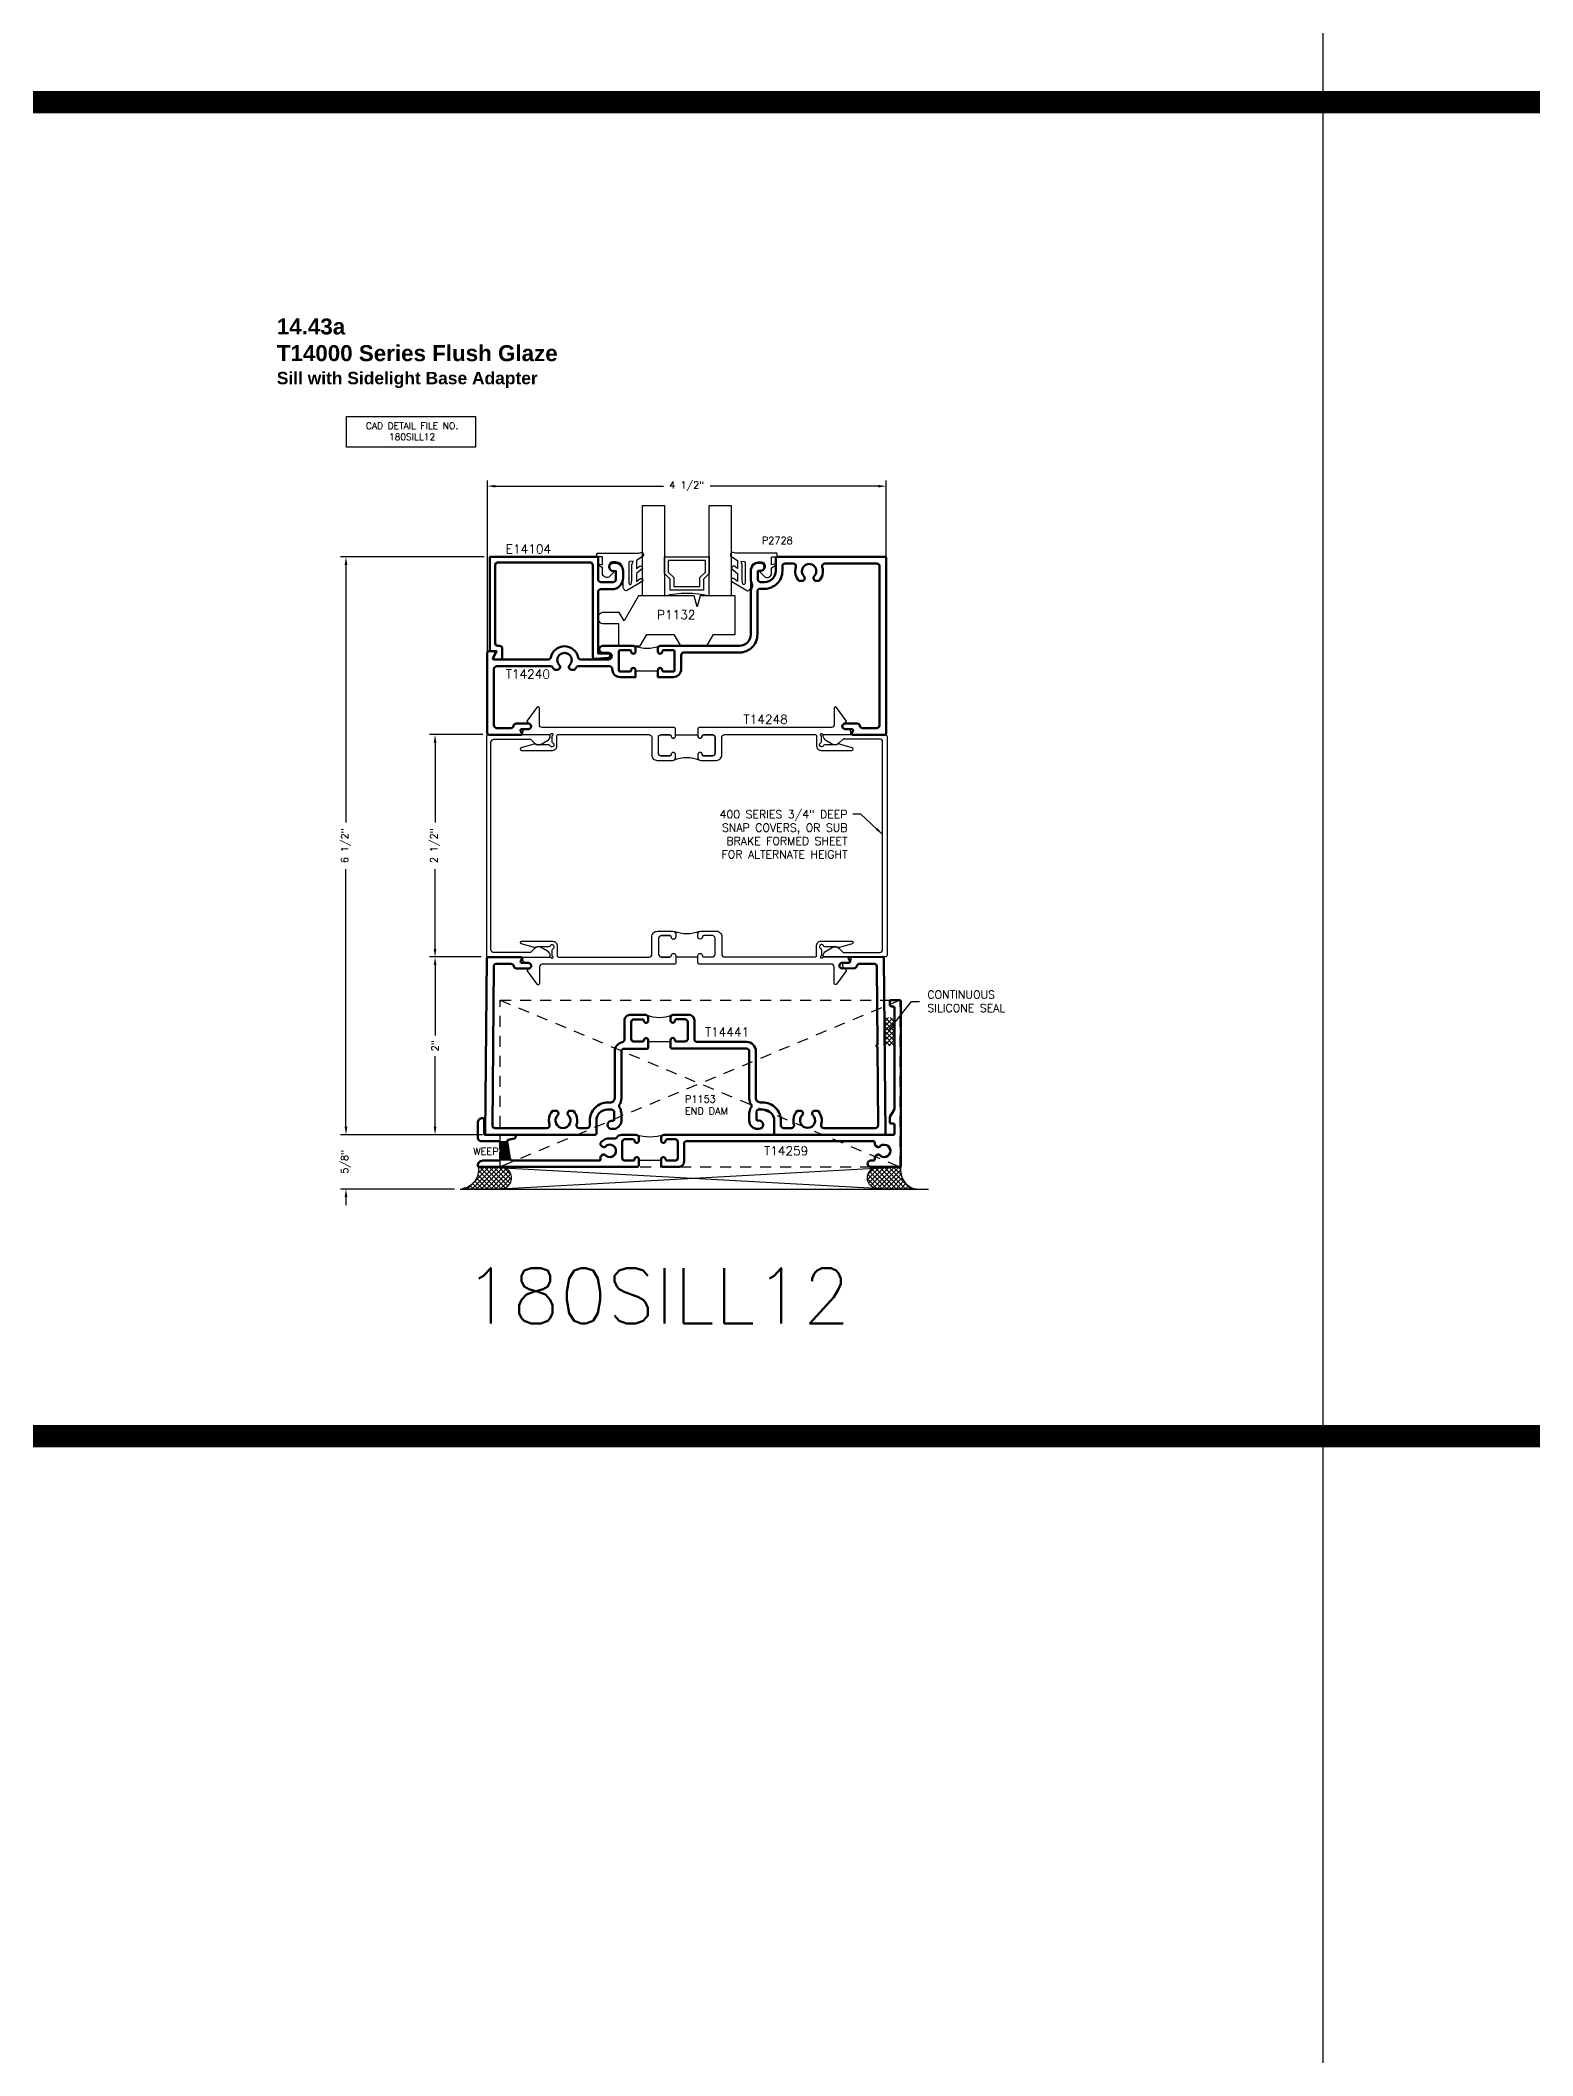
# Model space of a CAD drawing. Extents: x 0 to 139, y -15 to 75.
# Drawn here: x 62.86 to 79.64, y 7.91 to 30.58 of the extents above; entities that cross this region are included whole.
import ezdxf

# ---------------------------------------------------------------- set-up
doc = ezdxf.new("R2010")
doc.units = 0
doc.header["$MEASUREMENT"] = 0
doc.header["$PDMODE"] = 3
doc.linetypes.add('HIDDEN2', pattern=[0.1875, 0.125, -0.0625])
doc.layers.get('DEFPOINTS').update_dxf_attribs({"linetype": 'CONTINUOUS'})
for name, color, linetype in [('R-ANNO-DIMS', 3, 'CONTINUOUS'), ('R-ANNO-TEXT', 6, 'CONTINUOUS'), ('R-Det1', 4, 'CONTINUOUS'), ('R-Det2', 2, 'CONTINUOUS'), ('R-DET3', 5, 'CONTINUOUS'), ('R-OTLN', 1, 'CONTINUOUS'), ('R-PAT1', 5, 'CONTINUOUS'), ('TITLE', 7, 'CONTINUOUS')]:
    doc.layers.add(name, color=color, linetype=linetype)
doc.styles.get("Standard").update_dxf_attribs({"font": 'simplex'})
doc.dimstyles.new('1X', dxfattribs={"dimtxt": 0.08, "dimasz": 0.09, "dimexe": 0.0625, "dimexo": 0.0625, "dimgap": 0.062, "dimtad": 0, "dimdec": 5, "dimzin": 4, "dimdsep": 46, "dimlunit": 5, "dimtxsty": 'Standard', "dimcen": 0, "dimclrd": 256, "dimclre": 256, "dimclrt": 256, "dimadec": 0, "dimazin": 1, "dimtfac": 1, "dimtdec": 5, "dimtofl": 0, "dimtmove": 0, "dimatfit": 3, "dimfxl": 0, "dimfrac": 2, "dimtolj": 1, "dimtzin": 4, "dimarcsym": 0})

# ---------------------------------------------------------------- blocks, each defined once
blk = doc.blocks.new('*D73')
at = {"layer": 'DEFPOINTS', "color": 0}
for p in [(72.371, 25.562), (67.886, 23.506), (72.371, 23.506)]:
    blk.add_point(p, dxfattribs=at)
at = {"layer": 'R-ANNO-DIMS', "lineweight": -2}
for p, q in [((67.886, 23.569), (67.886, 25.624)), ((72.371, 23.569), (72.371, 25.624)), ((67.976, 25.562), (69.866, 25.562)), ((72.281, 25.562), (70.39, 25.562))]:
    blk.add_line(p, q, dxfattribs=at)
at = {"layer": 'R-ANNO-DIMS'}
for points in [[(67.976, 25.577), (67.976, 25.547), (67.886, 25.562)], [(72.281, 25.577), (72.281, 25.547), (72.371, 25.562)]]:
    blk.add_solid(points, dxfattribs=at)
at = {"layer": 'R-ANNO-DIMS', "insert": (70.128, 25.562), "char_height": 0.08, "attachment_point": 5}
blk.add_mtext('\\A1;4 1/2"', dxfattribs=at)
blk = doc.blocks.new('*D71')
at = {"layer": 'DEFPOINTS', "color": 0}
for p in [(67.816, 20.269), (67.298, 18.268), (67.816, 18.268)]:
    blk.add_point(p, dxfattribs=at)
at = {"layer": 'R-ANNO-DIMS', "lineweight": -2}
for p, q in [((67.754, 20.269), (67.235, 20.269)), ((67.298, 20.179), (67.298, 19.384)), ((67.298, 18.358), (67.298, 19.153)), ((67.754, 18.268), (67.235, 18.268))]:
    blk.add_line(p, q, dxfattribs=at)
at = {"layer": 'R-ANNO-DIMS'}
for points in [[(67.283, 20.179), (67.313, 20.179), (67.298, 20.269)], [(67.283, 18.358), (67.313, 18.358), (67.298, 18.268)]]:
    blk.add_solid(points, dxfattribs=at)
at = {"layer": 'R-ANNO-DIMS', "insert": (67.298, 19.269), "char_height": 0.08, "attachment_point": 5, "rotation": 90}
blk.add_mtext('\\A1;2"', dxfattribs=at)
blk = doc.blocks.new('*D72')
at = {"layer": 'DEFPOINTS', "color": 0}
for p in [(67.899, 22.768), (67.298, 20.269), (67.879, 20.269)]:
    blk.add_point(p, dxfattribs=at)
at = {"layer": 'R-ANNO-DIMS', "lineweight": -2}
for p, q in [((67.837, 22.768), (67.235, 22.768)), ((67.298, 22.678), (67.298, 21.78)), ((67.298, 20.359), (67.298, 21.256)), ((67.816, 20.269), (67.235, 20.269))]:
    blk.add_line(p, q, dxfattribs=at)
at = {"layer": 'R-ANNO-DIMS'}
for points in [[(67.283, 22.678), (67.313, 22.678), (67.298, 22.768)], [(67.283, 20.359), (67.313, 20.359), (67.298, 20.269)]]:
    blk.add_solid(points, dxfattribs=at)
at = {"layer": 'R-ANNO-DIMS', "insert": (67.298, 21.518), "char_height": 0.08, "attachment_point": 5, "rotation": 90}
blk.add_mtext('\\A1;2 1/2"', dxfattribs=at)
blk = doc.blocks.new('*D74')
at = {"layer": 'DEFPOINTS', "color": 0}
for p in [(67.298, 18.268), (66.296, 17.658), (67.58, 17.658)]:
    blk.add_point(p, dxfattribs=at)
at = {"layer": 'R-ANNO-DIMS', "lineweight": -2}
for p, q in [((66.296, 18.358), (66.296, 18.448)), ((67.235, 18.268), (66.234, 18.268)), ((67.517, 17.658), (66.234, 17.658)), ((66.296, 17.568), (66.296, 17.478))]:
    blk.add_line(p, q, dxfattribs=at)
at = {"layer": 'R-ANNO-DIMS'}
for points in [[(66.281, 18.358), (66.311, 18.358), (66.296, 18.268)], [(66.281, 17.568), (66.311, 17.568), (66.296, 17.658)]]:
    blk.add_solid(points, dxfattribs=at)
at = {"layer": 'R-ANNO-DIMS', "insert": (66.296, 17.963), "char_height": 0.08, "attachment_point": 5, "rotation": 90}
blk.add_mtext('\\A1;5/8"', dxfattribs=at)
blk = doc.blocks.new('*D75')
at = {"layer": 'DEFPOINTS', "color": 0}
for p in [(67.914, 24.767), (66.296, 18.268), (67.894, 18.268)]:
    blk.add_point(p, dxfattribs=at)
at = {"layer": 'R-ANNO-DIMS', "lineweight": -2}
for p, q in [((67.852, 24.767), (66.234, 24.767)), ((66.296, 24.677), (66.296, 21.78)), ((66.296, 18.358), (66.296, 21.256)), ((67.831, 18.268), (66.234, 18.268))]:
    blk.add_line(p, q, dxfattribs=at)
at = {"layer": 'R-ANNO-DIMS'}
for points in [[(66.281, 24.677), (66.311, 24.677), (66.296, 24.767)], [(66.281, 18.358), (66.311, 18.358), (66.296, 18.268)]]:
    blk.add_solid(points, dxfattribs=at)
at = {"layer": 'R-ANNO-DIMS', "insert": (66.296, 21.518), "char_height": 0.08, "attachment_point": 5, "rotation": 90}
blk.add_mtext('\\A1;6 1/2"', dxfattribs=at)
blk = doc.blocks.new('P2728 gasket')
at = {"layer": 'R-Det2'}
blk.add_lwpolyline([(86.461, 33.362), (86.567, 33.537, 0.301952), (86.52, 33.577), (86.32, 33.577, -0.414214), (86.24, 33.657), (86.24, 33.695, -0.388879), (86.276, 33.735), (86.292, 33.736, -0.440011), (86.336, 33.696), (86.336, 33.682, 0.668179), (86.353, 33.675), (86.401, 33.724, 0.668179), (86.366, 33.809), (86.307, 33.809), (86.279, 33.849, 0.836323), (86.264, 33.842), (86.273, 33.809), (86.189, 33.809, -0.414214), (86.183, 33.815), (86.183, 33.865, 0.414214), (86.177, 33.871), (86.149, 33.871, 0.414214), (86.143, 33.865), (86.143, 33.427, -0.083245), (86.135, 33.378), (86.135, 33.378)], format="xyb", dxfattribs=at)
for points in [[(86.174, 33.352), (86.223, 33.426), (86.314, 33.426), (86.283, 33.384)], [(86.313, 33.359), (86.371, 33.426), (86.462, 33.426), (86.431, 33.388)]]:
    blk.add_lwpolyline(points, dxfattribs=at)
at = {"layer": 'R-Det2', "lineweight": 25}
blk.add_lwpolyline([(86.235, 33.499, -0.372312), (86.249, 33.512), (86.48, 33.512, -0.668179), (86.49, 33.486), (86.448, 33.478), (86.274, 33.478), (86.23, 33.465)], format="xyb", close=True, dxfattribs=at)
at = {"layer": 'R-Det2', "ltscale": 0.1}
for centre, radius, start, end in [((86.157, 33.369), 0.0237, 157.7655, 314.5007), ((86.313, 33.388), 0.0297, 188.4603, 270), ((86.446, 33.375), 0.0199, 139.7022, 319.7022)]:
    blk.add_arc(centre, radius, start, end, dxfattribs=at)
blk = doc.blocks.new('P1153')
at = {"layer": 'R-DET3', "linetype": 'HIDDEN2'}
for p, q in [((150.972, 34.469), (155.472, 32.594)), ((155.47, 34.469), (150.972, 32.594)), ((150.972, 32.594), (150.972, 34.469)), ((150.972, 34.468), (155.467, 34.468)), ((155.47, 32.595), (155.47, 34.47)), ((150.972, 32.594), (155.472, 32.594))]:
    blk.add_line(p, q, dxfattribs=at)

msp = doc.modelspace()

# ---------------------------------------------------------------- hatches: boundary and pattern name
at = {"layer": 'R-PAT1'}
h = msp.add_hatch(dxfattribs=at)
h.set_pattern_fill('ANSI37', color=256, scale=0.3, style=0)
h.set_pattern_definition([(45, (57.955427, 12.673365), (-0.0265165, 0.0265165), []), (135, (57.955427, 12.673365), (-0.0265165, -0.0265165), [])])
edge = h.paths.add_edge_path()
edge.add_line((72.3519575, 19.268515), (72.4658606, 19.2685266))
edge.add_line((72.4658606, 19.2685266), (72.4658606, 19.5710813))
edge.add_arc((72.464134, 19.6505181), 0.0794555, 234.62340026, 271.2451321, ccw=False)
edge.add_line((72.4181334, 19.5857328), (72.3519575, 19.5849282))
edge.add_line((72.3519575, 19.5849282), (72.3519575, 19.268515))
h = msp.add_hatch(color=256, dxfattribs=at)
edge = h.paths.add_edge_path()
edge.add_line((68.0283324, 18.1098602), (68.0283324, 18.1824995))
edge.add_arc((68.0133324, 18.1824995), 0.015, 0.00000007, 61.04497582)
edge.add_arc((68.0210783, 18.1964995), 0.001, 90, 241.04497576, ccw=False)
edge.add_line((68.0210783, 18.1974995), (68.1090125, 18.1974995))
edge.add_arc((68.1090125, 18.1964995), 0.001, -0.87114697, 89.99999943, ccw=False)
edge.add_arc((68.1250107, 18.1962563), 0.015, 179.1288536, 188.70564744)
edge.add_line((68.1101835, 18.1939859), (68.1393041, 18.0038074))
edge.add_arc((68.1699469, 18.0084995), 0.031, 188.70564744, 249.63586525)
edge.add_arc((68.1588114, 17.9784995), 0.001, -89.99999994, 69.63586531, ccw=False)
edge.add_line((68.1588114, 17.9774995), (68.0210783, 17.9774995))
edge.add_arc((68.0210783, 17.9784995), 0.001, 118.95502424, 270, ccw=False)
edge.add_arc((68.0133324, 17.9924995), 0.015, 298.95502418, 359.99999993)
edge.add_line((68.0283324, 17.9924995), (68.0283324, 18.0651389))
edge.add_arc((68.0433324, 18.0651389), 0.015, 131.8103149, 180, ccw=False)
edge.add_arc((68.0233324, 18.0874995), 0.015, 311.8103149, 408.1896851)
edge.add_arc((68.0433324, 18.1098602), 0.015, 180, 228.1896851, ccw=False)
h = msp.add_hatch(dxfattribs=at)
h.set_pattern_fill('ANSI37', color=256, scale=0.3, style=0)
h.set_pattern_definition([(45, (65.25437, 16.367394), (-0.0265165, 0.0265165), []), (135, (65.25437, 16.367394), (-0.0265165, -0.0265165), [])])
edge = h.paths.add_edge_path()
edge.add_line((67.6047048, 17.6620298), (68.0333482, 17.6620298))
edge.add_arc((68.0363268, 17.7847603), 0.1227666, 268.6097564, 448.79140733)
edge.add_line((68.0389162, 17.9074995), (67.7834795, 17.9074995))
edge.add_arc((67.5722279, 17.8735179), 0.2139673, -81.2696477, 9.13823449, ccw=False)
h = msp.add_hatch(dxfattribs=at)
h.set_pattern_fill('ANSI37', color=256, scale=0.3, style=0)
h.set_pattern_definition([(45, (65.614985, 16.363), (-0.0265165, 0.0265165), []), (135, (65.614985, 16.363), (-0.0265165, -0.0265165), [])])
edge = h.paths.add_edge_path()
edge.add_line((72.7138815, 17.6576364), (72.2852382, 17.6576364))
edge.add_arc((72.2844561, 17.7826126), 0.1249786, 92.19464346, 270.35851215, ccw=False)
edge.add_line((72.2796702, 17.9074995), (72.5358606, 17.9074995))
edge.add_arc((72.7463584, 17.8691245), 0.2139673, 169.66809908, 261.2696477)

# ---------------------------------------------------------------- linework, layer by layer
at = {"layer": 'R-ANNO-TEXT'}
msp.add_lwpolyline([(66.3027352, 26.3441494), (67.7542152, 26.3441494), (67.7542152, 26.0020865), (66.3027352, 26.0020865)], close=True, dxfattribs=at)
at = {"layer": 'R-Det1', "color": 5}
msp.add_line((67.5796471, 17.6576364), (72.8478249, 17.6576364), dxfattribs=at)
at = {"layer": 'R-Det1', "lineweight": 50}
for points in [[(69.2871715, 24.4030118, 0.4144), (69.4121715, 24.5280118), (69.4121715, 24.6080118, 0.4139789032), (69.3191715, 24.7010118), (69.3026715, 24.7010118, 1), (69.3026715, 24.6080118), (69.3321715, 24.6080118), (69.3321715, 24.5140118, -0.4129032258), (69.3011715, 24.4830118), (69.1621715, 24.4830118, -0.4129032258), (69.1311715, 24.5140118), (69.1311715, 24.7670118), (67.9140715, 24.7670118), (67.9140715, 23.7050118), (67.9890715, 23.7050118), (67.9564715, 23.6346118, 0.5484584395), (67.9710715, 23.6120118), (68.0240715, 23.6120118, 0.4133333333), (68.0540715, 23.6420118), (68.0540715, 23.7050118), (68.0540715, 23.7360118, 0.4129032258), (68.0230715, 23.7670118), (68.0040715, 23.7670118, -0.4133333333), (67.9740715, 23.7970118), (67.9740715, 24.6740118, -0.4129032258), (68.0050715, 24.7050118), (69.0401715, 24.7050118, -0.4129032258), (69.0711715, 24.6740118), (69.0711715, 23.6508118, 0.4379270187), (69.1046715, 23.6199118), (69.2449715, 23.6311118, 0.963981017), (69.2430715, 23.6810118), (69.1311715, 23.6810118), (69.1311715, 24.3720118, -0.4129032258), (69.1621715, 24.4030118), (69.2871715, 24.4030118)], [(69.8403651, 17.9774995), (69.8403651, 17.9224995), (69.8553651, 17.9074995), (70.0363651, 17.9074995, 0.4142135624), (70.0983651, 17.9694995), (70.0983651, 18.1664995, -0.4142135624), (70.1293651, 18.1974995), (72.2237069, 18.1974995, -0.4791776784), (72.2432396, 18.1732012, 0.3269025534), (72.2580151, 18.1396919), (72.2760364, 18.1292873, 0.3624762266), (72.294976, 18.1325753, -2.7339006994), (72.2947873, 18.0422436, 0.3636585422), (72.2758072, 18.0455795), (72.2577505, 18.0351544, 0.3260540704), (72.2429546, 18.001738, -0.4782352127), (72.2234088, 17.9774995), (72.1958606, 17.9774995, 1), (72.1958606, 17.9074995), (72.5208606, 17.9074995, 0.4142135624), (72.5358606, 17.9224995), (72.5358606, 19.7674995, 0.4142135624), (72.5208606, 19.7824995), (72.4308606, 19.7824995, 0.4142135624), (72.4108606, 19.7624995), (72.4108606, 19.7321511, 0.4142135624), (72.4308606, 19.7121511), (72.4458606, 19.7121511, -0.4142135624), (72.4658606, 19.6921511), (72.4658606, 18.5651213, -0.1316524976), (72.4631811, 18.5551213), (72.4135401, 18.4691406, 0.1316524976), (72.4108606, 18.4591406), (72.4108606, 18.4094995, 0.4142135624), (72.4258606, 18.3944995), (72.4508606, 18.3944995, -0.4142135624), (72.4658606, 18.3794995), (72.4658606, 18.2824995, -0.4142135624), (72.4508606, 18.2674995), (69.8713651, 18.2674995, 0.4142135624), (69.8403651, 18.2364995), (69.8403651, 18.2024995, 0.4142135624), (69.8653651, 18.1774995, 0.4142135624), (69.8903651, 18.2024995, -0.4142135624), (69.9053651, 18.2174995), (69.9973651, 18.2174995, -0.4142135624), (70.0283651, 18.1864995), (70.0283651, 18.0084995, -0.4142135624), (69.9973651, 17.9774995), (69.9053651, 17.9774995, -0.4142135624), (69.8903651, 17.9924995, 0.4142135624), (69.8653651, 18.0174995, 0.4142135624), (69.8403651, 17.9924995)], [(69.5903651, 17.9774995), (69.5903651, 17.9924995, 0.4142135624), (69.5653651, 18.0174995, 0.4142135624), (69.5403651, 17.9924995, -0.4142135624), (69.5253651, 17.9774995), (69.4333651, 17.9774995, -0.4142135624), (69.4023651, 18.0084995), (69.4023651, 18.1864995, -0.4142135624), (69.4333651, 18.2174995), (69.5253651, 18.2174995, -0.4142135624), (69.5403651, 18.2024995, 0.4142135624), (69.5653651, 18.1774995, 0.4142135624), (69.5903651, 18.2024995), (69.5903651, 18.2364995, 0.4142135624), (69.5593651, 18.2674995), (69.3943651, 18.2674995, 0.2643693156), (69.3410909, 18.2372148, -0.2643693156), (69.3239056, 18.2274455), (69.2623651, 18.2274455, 0.1915114353), (69.1662331, 18.1892228, 0.5020398469), (69.1720194, 18.1398396), (69.1900407, 18.129435, 0.3624762266), (69.2089803, 18.1327231, -2.7339006994), (69.2087916, 18.0423913, 0.3636585422), (69.1898115, 18.0457272), (69.1697216, 18.0341283), (69.1718013, 18.0354293, 0.3670284037), (69.1581293, 17.9977229, -0.5226700084), (69.1440681, 17.9774995), (68.1699469, 17.9774995, -0.3703793277), (68.1393041, 18.0038074), (68.1101835, 18.1939859, -0.3873357555), (68.1213785, 18.2108099), (68.1906374, 18.2280947, 0.88462431), (68.1857945, 18.2674995), (67.8633324, 18.2674995, -0.4142135624), (67.8483324, 18.2824995), (67.8483324, 18.4404995, 0.4142135624), (67.8333324, 18.4554995, 0.4142135624), (67.7783324, 18.4004995), (67.7783324, 18.2324995, 0.4142135624), (67.8133324, 18.1974995), (68.0133324, 18.1974995, -0.4142135624), (68.0283324, 18.1824995), (68.0283324, 18.1098602, 0.2134217653), (68.0333324, 18.0986799, -0.4306146857), (68.033939, 18.0768929), (68.0327258, 18.0756797, 0.1989123674), (68.0283324, 18.0650731), (68.0283324, 17.9924995, -0.4142135624), (68.0133324, 17.9774995), (67.8333324, 17.9774995, 0.4142135624), (67.7783324, 17.9224995), (67.7783324, 17.9224995, 0.4142135624), (67.7933324, 17.9074995), (69.5753651, 17.9074995), (69.5903651, 17.9224995)]]:
    msp.add_lwpolyline(points, format="xyb", close=True, dxfattribs=at)
at = {"layer": 'R-Det1'}
for points in [[(70.0018623, 22.8383707), (69.9918623, 22.8483707), (68.5018622, 22.8483707, -0.4142135624), (68.4708622, 22.8793707), (68.4708622, 23.0653707, 0.722145632), (68.4438292, 23.0743268), (68.3298622, 22.9212122), (68.3677832, 22.8832909, -0.6681846236), (68.3458632, 22.8303706), (68.3138622, 22.8303706, 0.4142164072), (68.2828622, 22.7993707), (68.2828622, 22.7683706), (68.5918457, 22.7683706, 0.2849150464), (68.6008038, 22.7739262, -1.3919599597), (68.6175569, 22.757173, 0.2849150464), (68.6120013, 22.748215), (68.6120013, 22.6888283, 0.3012977365), (68.6211572, 22.6750136, -1.4845090408), (68.5903583, 22.6442148, 0.3012977365), (68.5765436, 22.6533706), (68.4517599, 22.6533706, -0.1462097332), (68.435301, 22.6582886, 0.2229596072), (68.4092283, 22.6620155), (68.2678516, 22.6208595, 0.876976463), (68.2717339, 22.5913706), (68.6200057, 22.5913706, 0.4182027324), (68.6670013, 22.6390098), (68.6670013, 22.7533706, -0.4142135624), (68.6820013, 22.7683706), (69.7028623, 22.7683706, -0.4142135624), (69.7338623, 22.7373706), (69.7338623, 22.5403706, 0.4142135624), (69.7958623, 22.4783706), (69.9708623, 22.4783706, 0.4142135624), (70.0018623, 22.5093706), (70.0018623, 22.5433706, 0.4142135624), (69.9768623, 22.5683706, 0.4142135624), (69.9518623, 22.5433706, -0.4142135624), (69.9368623, 22.5283706), (69.8398623, 22.5283706, -0.4142135624), (69.8088623, 22.5593706), (69.8088623, 22.7373706, -0.4142135624), (69.8398623, 22.7683706), (69.9368623, 22.7683706, -0.4142135624), (69.9518623, 22.7533706, 0.4142135624), (69.9768623, 22.7283706, 0.4142135624), (70.0018623, 22.7533706)], [(71.573967, 22.7683706, -0.4142135624), (71.588967, 22.7533706), (71.588967, 22.6390098, 0.4182027324), (71.6359626, 22.5913706), (71.9842344, 22.5913706, 0.876976463), (71.9881167, 22.6208595), (71.84674, 22.6620155, 0.2229596072), (71.8206673, 22.6582886, -0.1462097332), (71.8042084, 22.6533706), (71.6794247, 22.6533706, 0.3012977365), (71.66561, 22.6442148, -1.4845090408), (71.6348111, 22.6750136, 0.3012977365), (71.643967, 22.6888283), (71.643967, 22.748215, 0.2849150464), (71.6384114, 22.757173, -1.3919599597), (71.6551646, 22.7739262, 0.2849150464), (71.6641226, 22.7683706), (71.9731061, 22.7683706), (71.9731061, 22.7993707, 0.4142164072), (71.9421061, 22.8303706), (71.9101051, 22.8303706, -0.6681846236), (71.8881851, 22.8832909), (71.9261061, 22.9212122), (71.8121391, 23.0743268, 0.722145632), (71.7851061, 23.0653707), (71.7851061, 22.8793707, -0.4142135624), (71.7541061, 22.8483707), (70.2641061, 22.8483707), (70.2541061, 22.8383707), (70.2541061, 22.7533706, 0.4142135624), (70.2791061, 22.7283706, 0.4142135624), (70.3041061, 22.7533706, -0.4142135624), (70.3191061, 22.7683706), (70.4161061, 22.7683706, -0.4142135624), (70.4471061, 22.7373706), (70.4471061, 22.5593706, -0.4142135624), (70.4161061, 22.5283706), (70.3191061, 22.5283706, -0.4142135624), (70.3041061, 22.5433706, 0.4142135624), (70.2791061, 22.5683706, 0.4142135624), (70.2541061, 22.5433706), (70.2541061, 22.5093706, 0.4142135624), (70.2851061, 22.4783706), (70.4601061, 22.4783706, 0.4142135624), (70.5221061, 22.5403706), (70.5221061, 22.7373706, -0.4142135624), (70.5531061, 22.7683706)], [(67.8950166, 20.2673248), (68.5780173, 20.2673248, 0.3994517309), (68.5929981, 20.2815652, 0.2612988595), (68.5620169, 20.3337178), (68.4922174, 20.3740158, 0.3394575312), (68.4173768, 20.3641628), (68.3705359, 20.3173238), (67.9600166, 20.3173238, -0.4142135624), (67.9250166, 20.3523238), (67.9250166, 22.6823258, -0.4142135624), (67.9600166, 22.7173258), (68.3705359, 22.7173258), (68.4173768, 22.6704868, 0.3394575312), (68.4922174, 22.6606339), (68.5620169, 22.7009318, 0.2612988595), (68.5929981, 22.7530844, 0.3994517309), (68.5780173, 22.7673248), (67.8950166, 22.7673248, 0.4142135624), (67.8750166, 22.7473248), (67.8750166, 20.2873248, 0.4142135624)], [(72.3609307, 20.2683706), (71.67793, 20.2683706, -0.3994517309), (71.6629492, 20.282611, -0.2612988595), (71.6939304, 20.3347636), (71.76373, 20.3750615, -0.3394575312), (71.8385705, 20.3652086), (71.8854114, 20.3183696), (72.2959307, 20.3183696, 0.4142135624), (72.3309307, 20.3533696), (72.3309307, 22.6833716, 0.4142135624), (72.2959307, 22.7183716), (71.8854114, 22.7183716), (71.8385705, 22.6715326, -0.3394575312), (71.76373, 22.6616797), (71.6939304, 22.7019776, -0.2612988595), (71.6629492, 22.7541302, -0.3994517309), (71.67793, 22.7683706), (72.3609307, 22.7683706, -0.4142135624), (72.3809307, 22.7483706), (72.3809307, 20.2883706, -0.4142135624)], [(70.0040889, 20.1973248), (69.9940889, 20.1873248), (68.5040889, 20.1873247, 0.4142135624), (68.4730889, 20.1563247), (68.4730889, 19.9703247, -0.722145632), (68.4460559, 19.9613686), (68.3320889, 20.1144832), (68.3700099, 20.1524045, 0.6681846236), (68.3480899, 20.2053248), (68.3160889, 20.2053248, -0.4142164072), (68.2850889, 20.2363247), (68.2850889, 20.2673248), (68.5940724, 20.2673248, -0.2849150464), (68.6030304, 20.2617693, 1.3919599597), (68.6197836, 20.2785224, -0.2849150464), (68.614228, 20.2874805), (68.614228, 20.3468671, -0.3012977365), (68.6233839, 20.3606818, 1.4845090408), (68.592585, 20.3914807, -0.3012977365), (68.5787703, 20.3823248), (68.4539866, 20.3823248, 0.1462097332), (68.4375277, 20.3774068, -0.2229596072), (68.411455, 20.3736799), (68.2700783, 20.4148359, -0.876976463), (68.2739606, 20.4443248), (68.6222324, 20.4443248, -0.4182027324), (68.669228, 20.3966856), (68.669228, 20.2823248, 0.4142135624), (68.684228, 20.2673248), (69.7050889, 20.2673248, 0.4142135624), (69.7360889, 20.2983248), (69.7360889, 20.4953248, -0.4142135624), (69.7980889, 20.5573248), (69.9730889, 20.5573248, -0.4142135624), (70.0040889, 20.5263248), (70.0040889, 20.4923248, -0.4142135624), (69.9790889, 20.4673248, -0.4142135624), (69.9540889, 20.4923248, 0.4142135624), (69.9390889, 20.5073248), (69.8420889, 20.5073248, 0.4142135624), (69.8110889, 20.4763248), (69.8110889, 20.2983248, 0.4142135624), (69.8420889, 20.2673248), (69.9390889, 20.2673248, 0.4142135624), (69.9540889, 20.2823248, -0.4142135624), (69.9790889, 20.3073248, -0.4142135624), (70.0040889, 20.2823248)], [(70.2540889, 20.1983706), (70.2540889, 20.2833706, -0.4142135624), (70.2790889, 20.3083706, -0.4142135624), (70.3040889, 20.2833706, 0.4142135624), (70.3190889, 20.2683706), (70.4160889, 20.2683706, 0.4142135624), (70.4470889, 20.2993706), (70.4470889, 20.4773706, 0.4142135624), (70.4160889, 20.5083706), (70.3190889, 20.5083706, 0.4142135624), (70.3040889, 20.4933706, -0.4142135624), (70.2790889, 20.4683706, -0.4142135624), (70.2540889, 20.4933706), (70.2540889, 20.5273706, -0.4142135624), (70.2850889, 20.5583706), (70.4600889, 20.5583706, -0.4142135624), (70.5220889, 20.4963706), (70.5220889, 20.2993706, 0.4142135624), (70.5530889, 20.2683706), (71.5739499, 20.2683706, 0.4142135624), (71.5889499, 20.2833706), (71.5889499, 20.3977314, -0.4182027324), (71.6359455, 20.4453706), (71.9842173, 20.4453706, -0.876976463), (71.9880996, 20.4158817), (71.8467229, 20.3747257, -0.2229596072), (71.8206502, 20.3784526, 0.1462097332), (71.8041913, 20.3833706), (71.6794076, 20.3833706, -0.3012977365), (71.6655929, 20.3925264, 1.4845090408), (71.634794, 20.3617276, -0.3012977365), (71.6439499, 20.3479129), (71.6439499, 20.2885262, -0.2849150464), (71.6383943, 20.2795682, 1.3919599597), (71.6551474, 20.262815, -0.2849150464), (71.6641055, 20.2683706), (71.973089, 20.2683706), (71.973089, 20.2373705, -0.4142164072), (71.942089, 20.2063706), (71.910088, 20.2063706, 0.6681846236), (71.888168, 20.1534503), (71.926089, 20.115529), (71.812122, 19.9624144, -0.722145632), (71.785089, 19.9713705), (71.785089, 20.1573705, 0.4142135624), (71.754089, 20.1883705), (70.2640889, 20.1883706)]]:
    msp.add_lwpolyline(points, format="xyb", close=True, dxfattribs=at)
at = {"layer": 'R-Det2'}
msp.add_lwpolyline([(69.8791141, 24.3293218), (69.6291141, 24.3293219), (69.6291141, 25.3434057), (69.8791141, 25.3434057), (69.8791141, 24.7673219), (70.3791141, 24.7673219), (70.3791141, 25.3434057), (70.6291141, 25.3434057), (70.6291141, 24.3293219), (70.3791141, 24.3293219), (70.3791141, 24.7673219), (70.3791141, 24.5793219), (70.3171141, 24.5173219), (70.3171141, 24.3923219), (69.9411141, 24.3923219), (69.9411141, 24.5173219), (69.8791141, 24.5793219), (69.8791141, 24.7673219), (69.8791141, 24.3293219, -0.1233101835), (70.3791141, 24.3293219, 0.8755579354)], format="xyb", dxfattribs=at)
msp.add_lwpolyline([(69.9191141, 24.7273219), (69.9191141, 24.5958905), (69.9811141, 24.5338905), (69.9811141, 24.4323219), (70.2771141, 24.4323219), (70.2771141, 24.5338905), (70.3391141, 24.5958905), (70.3391141, 24.7273219), (69.9191141, 24.7273219)], dxfattribs=at)
at = {"layer": 'R-Det2', "color": 2}
msp.add_lwpolyline([(69.9839939, 23.8923209), (70.0561627, 23.7673209), (70.355857, 23.7673209), (70.4280258, 23.8923209), (70.6739676, 23.8923209), (70.6739676, 24.3293219), (70.2776564, 24.3293219), (70.2441627, 24.2043219), (70.2106691, 24.3293219), (69.5865304, 24.3293219), (69.4238619, 24.0475719), (69.3697353, 24.1413219), (69.192241, 24.1413219, 0.4142135624), (69.130241, 24.0793219), (69.130241, 24.0783219, 0.4142135624), (69.192241, 24.0163219), (69.3614676, 24.0163219), (69.3614676, 23.7673209), (69.6061627, 23.7673209), (69.6783315, 23.8923209)], format="xyb", close=True, dxfattribs=at)
at = {"layer": 'R-DET3'}
for p, q in [((72.3933423, 17.6574995), (67.7933324, 17.9074995)), ((68.0333482, 17.6620298), (72.5208606, 17.9074995))]:
    msp.add_line(p, q, dxfattribs=at)
at = {"layer": 'R-OTLN', "lineweight": 50}
for points in [[(70.0971121, 23.6925108), (70.7227262, 23.6925108, 0.4142135624), (70.9227262, 23.8925108), (70.9227262, 24.3775108, -0.4142135624), (70.9537262, 24.4085108), (71.0037281, 24.4085108, 0.4142135624), (71.2037281, 24.6085108), (71.2037281, 24.6615108, -0.4142135624), (71.2347281, 24.6925108), (71.3249933, 24.6925108, -0.5046141751), (71.3546222, 24.6523932, 0.2746427098), (71.3921202, 24.4975108), (71.4227452, 24.4975108, 0.6751799327), (71.4452922, 24.5504132, -2.3463521494), (71.5621523, 24.5504134, 0.6752130473), (71.5846992, 24.4975098), (71.6153239, 24.4975106, 0.2746432207), (71.6528221, 24.6523932, -0.5046141751), (71.682451, 24.6925108), (72.2647281, 24.6925108, -0.4142135624), (72.2957281, 24.6615108), (72.2957281, 22.8735108, -0.4142135624), (72.2647281, 22.8425108), (72.1059877, 22.8425108, -0.3582490687), (72.0755739, 22.8675108, 0.3582490687), (72.0451601, 22.8925108), (71.9087281, 22.8925108, 1), (71.9087281, 22.8305108), (71.9831205, 22.8305108, -0.5773502692), (71.9961108, 22.8080108), (71.9805224, 22.7810108, 0.5773502692), (71.9883166, 22.7675108), (72.3557281, 22.7675108, 0.4142135624), (72.3707281, 22.7825108), (72.3707281, 24.7525108, 0.4142135624), (72.3557281, 24.7675108), (71.1437281, 24.7675108, 0.4142135624), (71.1287281, 24.7525108), (71.1287281, 24.6085108, -0.4142135624), (71.0037281, 24.4835108), (70.9587271, 24.4835108, -0.4142135624), (70.9277271, 24.5145108), (70.9277271, 24.6085098), (70.9572281, 24.6085098, 1), (70.9572281, 24.7015098), (70.9407281, 24.7015108, 0.4177891482), (70.8477272, 24.6086292), (70.8477262, 24.5142302), (70.8477292, 24.5157113), (70.8477271, 24.5145108), (70.8477262, 24.5145108, 0.1316524976), (70.8619275, 24.4615108, -0.2679491924), (70.8619275, 24.4305108, 0.1316524976), (70.8477262, 24.3775108), (70.8477262, 23.8925108, -0.4142135624), (70.7227262, 23.7675108), (69.8341121, 23.7675108, 0.4142135624), (69.8031121, 23.7365108), (69.8031121, 23.7025108, 0.4142135624), (69.8281121, 23.6775108, 0.4142135624), (69.8531121, 23.7025108, -0.4142135624), (69.8681121, 23.7175108), (69.9761121, 23.7175108, -0.4142135624), (69.9911121, 23.7025108), (69.9911121, 23.4925108, -0.4142135624), (69.9761121, 23.4775108), (69.8681121, 23.4775108, -0.4142135624), (69.8531121, 23.4925108, 0.4142135624), (69.8281121, 23.5175108, 0.4142135624), (69.8031121, 23.4925108), (69.8031121, 23.4155108), (69.9761121, 23.4155108, 0.4142135624), (70.0661121, 23.5055108), (70.0661121, 23.6615108, -0.4142135624)], [(69.5031121, 23.4925108, -0.4142135624), (69.4881121, 23.4775108), (69.3801121, 23.4775108, -0.4142135624), (69.3651121, 23.4925108), (69.3651121, 23.7025108, -0.4142135624), (69.3801121, 23.7175108), (69.4881121, 23.7175108, -0.4142135624), (69.5031121, 23.7025108, 0.4142135624), (69.5281121, 23.6775108, 0.4142135624), (69.5531121, 23.7025108), (69.5531121, 23.7365108, 0.4142135624), (69.5221121, 23.7675108), (69.1851121, 23.7675108, 0.4142135624), (69.1451121, 23.7275108, 0.4142135624), (69.1851121, 23.6875108), (69.2473626, 23.6875108, -1), (69.2473626, 23.6120118), (68.9371153, 23.6120118, -0.3577911887), (68.9067113, 23.6369624, 0.8206356711), (68.600733, 23.6369624, -0.3577911887), (68.570329, 23.6120118), (67.9625631, 23.6120118, -0.5773640241), (67.9495721, 23.6345118), (67.9787281, 23.6850108), (67.9587281, 23.7050118), (67.9007281, 23.7050118, 0.4142135624), (67.8857281, 23.6900118), (67.8857281, 22.7825108, 0.4142135624), (67.9007281, 22.7675108), (68.2681397, 22.7675108, 0.5773502692), (68.2759339, 22.7810108), (68.2603455, 22.8080108, -0.5773502692), (68.2733358, 22.8305108), (68.3477281, 22.8305108, 1), (68.3477281, 22.8925108), (68.2112962, 22.8925108, 0.3582490687), (68.1808824, 22.8675108, -0.3582490687), (68.1504686, 22.8425108), (67.9917281, 22.8425108, -0.4142135624), (67.9607281, 22.8735108), (67.9607281, 23.5060118, -0.4142135624), (67.9917281, 23.5370118), (68.5960451, 23.5370118, -0.2562196458), (68.6221858, 23.5226751, 0.0516171452), (68.6421487, 23.4975108), (68.6727222, 23.4975108, 0.6757771741), (68.6953223, 23.5504112, -2.3476027329), (68.812122, 23.5504112, 0.6757771741), (68.8347222, 23.4975108), (68.8652956, 23.4975108, 0.0516171452), (68.8852585, 23.5226751, -0.2562196458), (68.9113992, 23.5370118), (69.2591121, 23.5370118, -0.4142135624), (69.2901121, 23.5060118), (69.2901121, 23.5055108, 0.4142135624), (69.3801121, 23.4155108), (69.5531121, 23.4155108), (69.5531121, 23.4925108, 0.4142135624), (69.5281121, 23.5175108, 0.4142135624)], [(69.6957439, 19.3164995), (69.6957439, 19.3314995, 0.4142135624), (69.6707439, 19.3564995, 0.4142135624), (69.6457439, 19.3314995, -0.4142135624), (69.6307439, 19.3164995), (69.5337439, 19.3164995, -0.4142135624), (69.5027439, 19.3474995), (69.5027439, 19.5354995, -0.4142135624), (69.5337439, 19.5664995), (69.6307439, 19.5664995, -0.4142135624), (69.6457439, 19.5514995, 0.4142135624), (69.6707439, 19.5264995, 0.4142135624), (69.6957439, 19.5514995), (69.6957439, 19.5854995, 0.4142135624), (69.6647439, 19.6164995), (69.4897439, 19.6164995, 0.4142135624), (69.4277439, 19.5544995), (69.4277439, 19.33979, -0.3569974072), (69.4028789, 19.3094031, 0.3569974072), (69.3178564, 19.2054995), (69.3178564, 18.6814995, -0.4142135624), (69.2678564, 18.6314995), (69.2418564, 18.6314995, 0.4142135624), (69.0368564, 18.4264995), (69.0368564, 18.3734995, -0.4142135624), (69.0058564, 18.3424995), (68.9192441, 18.3424995, -0.5028435991), (68.8895642, 18.3824497, 0.2556484292), (68.8579951, 18.5322573, 0.2190376255), (68.8466027, 18.5374995), (68.8162681, 18.5374995, 0.6705407069), (68.7962158, 18.4886387, -2.4366677679), (68.677497, 18.4886387, 0.6705407069), (68.6574447, 18.5374995), (68.6271101, 18.5374995, 0.2190376255), (68.6157178, 18.5322573, 0.2556484292), (68.5841487, 18.3824497, -0.5028435991), (68.5544688, 18.3424995), (67.9737326, 18.3424995, -0.4167284122), (67.9427337, 18.3737655), (67.9580642, 20.1607826, -0.4142058065), (67.9893282, 20.1915155), (68.1520842, 20.1901236, -0.3582490687), (68.1822831, 20.1648644, 0.3582490687), (68.212482, 20.1396052), (68.3468514, 20.138456, 1.000029034), (68.3473835, 20.2004537), (68.2739939, 20.2010814, -0.5773500035), (68.2611964, 20.2236916), (68.277894, 20.2520499, 0.5773500035), (68.2710686, 20.2641087), (67.8939388, 20.267334, 0.4142058065), (67.8788477, 20.252463), (67.8619486, 18.2825912, 0.4160038791), (67.8769483, 18.2674995), (69.0968564, 18.2674995, 0.4142135624), (69.1118564, 18.2824995), (69.1118564, 18.4264995, -0.4142135624), (69.2368564, 18.5514995), (69.2818564, 18.5514995, -0.4142135624), (69.3128564, 18.5204995), (69.3128564, 18.4414995, -0.4142135624), (69.2978564, 18.4264995), (69.2833554, 18.4264995, 1), (69.2833554, 18.3334995), (69.2994241, 18.3334995, 0.415572152), (69.3928564, 18.4264994), (69.3928564, 18.5064995, 0.1450639488), (69.3726713, 18.5746085, -0.2963644577), (69.3726713, 18.6083906, 0.1450639488), (69.3928564, 18.6764995), (69.3928564, 19.2054995, -0.4142135624), (69.4238564, 19.2364995), (69.6857439, 19.2364995), (69.6957439, 19.2464995)], [(69.9457439, 19.2474991), (69.9557439, 19.2374991), (70.7998564, 19.2374991, -0.4142135624), (70.8308564, 19.2064991), (70.8308564, 18.6774991, 0.1450639488), (70.8510415, 18.6093901, -0.2963644577), (70.8510415, 18.5756081, 0.1450639488), (70.8308564, 18.5074991), (70.8308564, 18.4274991, 0.4155724693), (70.9242887, 18.3344991), (70.9403574, 18.3344991, 1), (70.9403574, 18.4274991), (70.9258564, 18.4274991, -0.4142135624), (70.9108564, 18.4424991), (70.9108564, 18.5214991, -0.4142135624), (70.9418564, 18.5524991), (70.9868564, 18.5524991, -0.4142135624), (71.1118564, 18.4274991), (71.1118564, 18.2834991, 0.4142135624), (71.1268564, 18.2684991), (72.3467645, 18.2684991, 0.4160038791), (72.3617642, 18.2835907), (72.3448651, 20.2534625, 0.4142058065), (72.329774, 20.2683336), (71.9526442, 20.2651083, 0.5773500035), (71.9458189, 20.2530495), (71.9625165, 20.2246912, -0.5773500035), (71.949719, 20.2020809), (71.8763293, 20.2014533, 1.000029034), (71.8768615, 20.1394556), (72.0102309, 20.1405962, 0.3582490687), (72.0404298, 20.1658554, -0.3582490687), (72.0706287, 20.1911146), (72.2343847, 20.1925151, -0.4142058065), (72.2656486, 20.1617821), (72.2731863, 19.2831465), (72.2581847, 19.268145), (72.2734463, 19.2528399), (72.2809791, 18.374765, -0.4167284122), (72.2499803, 18.3434991), (71.6692441, 18.3434991, -0.5028435991), (71.6395642, 18.3834492, 0.2556484292), (71.6079951, 18.5332569, 0.2190376255), (71.5966027, 18.5384991), (71.5662681, 18.5384991, 0.6705407069), (71.5462158, 18.4896382, -2.4366677679), (71.427497, 18.4896382, 0.6705407069), (71.4074447, 18.5384991), (71.3771101, 18.5384991, 0.2190376255), (71.3657178, 18.5332569, 0.2556484292), (71.3341487, 18.3834492, -0.5028435991), (71.3044688, 18.3434991), (71.2178564, 18.3434991, -0.4142135624), (71.1868564, 18.3744991), (71.1868564, 18.4274991, 0.4142135624), (70.9818564, 18.6324991), (70.9558564, 18.6324991, -0.4142135624), (70.9058564, 18.6824991), (70.9058564, 19.2064991, 0.4142135624), (70.7998564, 19.3124991), (70.2449939, 19.3124991, -0.4142135624), (70.2137439, 19.3437491), (70.2137439, 19.5554991, 0.4142135624), (70.1517439, 19.6174991), (69.9767439, 19.6174991, 0.4142135624), (69.9457439, 19.5864991), (69.9457439, 19.5524991, 0.4142135624), (69.9707439, 19.5274991, 0.4142135624), (69.9957439, 19.5524991, -0.4142135624), (70.0107439, 19.5674991), (70.1077439, 19.5674991, -0.4142135624), (70.1387439, 19.5364991), (70.1387439, 19.3484991, -0.4142135624), (70.1077439, 19.3174991), (70.0107439, 19.3174991, -0.4142135624), (69.9957439, 19.3324991, 0.4142135624), (69.9707439, 19.3574991, 0.4142135624), (69.9457439, 19.3324991), (69.9457439, 19.3174991)]]:
    msp.add_lwpolyline(points, format="xyb", close=True, dxfattribs=at)
at = {"layer": 'R-PAT1'}
for points in [[(69.3682543, 23.4954736), (69.3682543, 23.7054736, -0.4142135624), (69.3832543, 23.7204736), (69.4912543, 23.7204736, -0.4142135624), (69.5062543, 23.7054736, 0.4142135624), (69.5312543, 23.6804736, 0.4142135624), (69.5562543, 23.7054736), (69.5562543, 23.7394736, 0.3026074371), (69.537195, 23.7680817, 0.2003205128), (69.8253135, 23.7680817, 0.3026074371), (69.8062543, 23.7394736), (69.8062543, 23.7054736, 0.4142135624), (69.8312543, 23.6804736, 0.4142135624), (69.8562543, 23.7054736, -0.4142135624), (69.8712543, 23.7204736), (69.9792543, 23.7204736, -0.4142135624), (69.9942543, 23.7054736), (69.9942543, 23.4954736, -0.4142135624), (69.9792543, 23.4804736), (69.8712543, 23.4804736, -0.4142135624), (69.8562543, 23.4954736, 0.4142135624), (69.8312543, 23.5204736, 0.4142135624), (69.8062543, 23.4954736), (69.8062543, 23.4804736), (69.5562543, 23.4804736), (69.5562543, 23.4954736, 0.4142135624), (69.5312543, 23.5204736, 0.4142135624), (69.5062543, 23.4954736, -0.4142135624), (69.4912543, 23.4804736), (69.3832543, 23.4804736, -0.4142135624)], [(69.9368623, 22.5275108), (69.8398623, 22.5275108, -0.4142135624), (69.8088623, 22.5585108), (69.8088623, 22.7365108, -0.4142135624), (69.8398623, 22.7675108), (69.9368623, 22.7675108, -0.4142135624), (69.9518623, 22.7525108, 0.4142135624), (69.9768623, 22.7275108, 0.4142135624), (70.0018623, 22.7525108), (70.0018623, 22.7675108), (70.2518623, 22.7675108), (70.2518623, 22.7525108, 0.4142135624), (70.2768623, 22.7275108, 0.4142135624), (70.3018623, 22.7525108, -0.4142135624), (70.3168623, 22.7675108), (70.4138623, 22.7675108, -0.4142135624), (70.4448623, 22.7365108), (70.4448623, 22.5585108, -0.4142135624), (70.4138623, 22.5275108), (70.3168623, 22.5275108, -0.4142135624), (70.3018623, 22.5425108, 0.4142135624), (70.2768623, 22.5675108, 0.4142135624), (70.2518623, 22.5425108), (70.2518623, 22.5085108, 0.3026074371), (70.2709215, 22.4799028, 0.2003205128), (69.982803, 22.4799028, 0.3026074371), (70.0018623, 22.5085108), (70.0018623, 22.5425108, 0.4142135624), (69.9768623, 22.5675108, 0.4142135624), (69.9518623, 22.5425108, -0.4142135624)], [(69.9390889, 20.5083706), (69.8420889, 20.5083706, 0.4142135624), (69.8110889, 20.4773706), (69.8110889, 20.2993706, 0.4142135624), (69.8420889, 20.2683706), (69.9390889, 20.2683706, 0.4142135624), (69.9540889, 20.2833706, -0.4142135624), (69.9790889, 20.3083706, -0.4142135624), (70.0040889, 20.2833706), (70.0040889, 20.2683706), (70.2540889, 20.2683706), (70.2540889, 20.2833706, -0.4142135624), (70.2790889, 20.3083706, -0.4142135624), (70.3040889, 20.2833706, 0.4142135624), (70.3190889, 20.2683706), (70.4160889, 20.2683706, 0.4142135624), (70.4470889, 20.2993706), (70.4470889, 20.4773706, 0.4142135624), (70.4160889, 20.5083706), (70.3190889, 20.5083706, 0.4142135624), (70.3040889, 20.4933706, -0.4142135624), (70.2790889, 20.4683706, -0.4142135624), (70.2540889, 20.4933706), (70.2540889, 20.5273706, -0.3026074371), (70.2731482, 20.5559786, -0.2003205128), (69.9850297, 20.5559786, -0.3026074371), (70.0040889, 20.5273706), (70.0040889, 20.4933706, -0.4142135624), (69.9790889, 20.4683706, -0.4142135624), (69.9540889, 20.4933706, 0.4142135624)], [(69.630014, 19.5663373), (69.533014, 19.5663373, 0.4142135624), (69.502014, 19.5353373), (69.5027439, 19.3484991, 0.4142135624), (69.5337439, 19.3174991), (69.6307439, 19.3174991, 0.4142135624), (69.6457439, 19.3324991, -0.4142135624), (69.6707439, 19.3574991, -0.4142135624), (69.6957439, 19.3324991), (69.6957439, 19.3174991), (69.9457439, 19.3174991), (69.9457439, 19.3324991, -0.4142135624), (69.9707439, 19.3574991, -0.4142135624), (69.9957439, 19.3324991, 0.4142135624), (70.0107439, 19.3174991), (70.1077439, 19.3174991, 0.4142135624), (70.1387439, 19.3484991), (70.138014, 19.5353373, 0.4142135624), (70.107014, 19.5663373), (70.010014, 19.5663373, 0.4142135624), (69.995014, 19.5513373, -0.4142135624), (69.970014, 19.5263373, -0.4142135624), (69.945014, 19.5513373), (69.945014, 19.5853373, -0.3026074371), (69.9640733, 19.6139454, -0.2003205128), (69.6759547, 19.6139454, -0.3026074371), (69.695014, 19.5853373), (69.695014, 19.5513373, -0.4142135624), (69.670014, 19.5263373, -0.4142135624), (69.645014, 19.5513373, 0.4142135624)]]:
    msp.add_lwpolyline(points, format="xyb", close=True, dxfattribs=at)
for points in [[(69.8713651, 18.2674995), (69.8713651, 18.2674995, 0.4142135624), (69.8403651, 18.2364995), (69.8403651, 18.2024995, 1), (69.8903651, 18.2024995, -0.4142135624), (69.9053651, 18.2174995), (70.0133651, 18.2174995, -0.4142135624), (70.0283651, 18.2024995), (70.0283651, 17.9924995, -0.4142135624), (70.0133651, 17.9774995), (69.9053651, 17.9774995, -0.4142135624), (69.8903651, 17.9924995, 1), (69.8403651, 17.9924995), (69.8403651, 17.9774995), (69.5903651, 17.9774995), (69.5903651, 17.9924995, 1), (69.5403651, 17.9924995, -0.4142135624), (69.5253651, 17.9774995), (69.4173651, 17.9774995, -0.4142135624), (69.4023651, 17.9924995), (69.4023651, 18.2024995, -0.4142135624), (69.4173651, 18.2174995), (69.5253651, 18.2174995, -0.4142135624), (69.5403651, 18.2024995, 1), (69.5903651, 18.2024995), (69.5903651, 18.2364995, 0.4142135624), (69.5593651, 18.2674995), (69.5593651, 18.2674995), (69.5593651, 18.2674995, 0.1298789824), (69.8713647, 18.2674995)], [(67.6047048, 17.6620298), (68.0333482, 17.6620298, 1.0015864612), (68.0389162, 17.9074995), (67.7834795, 17.9074995, -0.4163001766), (67.6047048, 17.6620298, -1.1845073301)], [(72.7138815, 17.6576364), (72.2852382, 17.6576364, -0.9841037464), (72.2796702, 17.9074995), (72.5358606, 17.9074995, 0.4224245011), (72.7138815, 17.6576364, 1.1845073301)]]:
    msp.add_lwpolyline(points, format="xyb", dxfattribs=at)
at = {"layer": 'TITLE'}
msp.add_line((77.2822225, 74.8789502), (77.2822225, -0.1210498), dxfattribs=at)
at = {"layer": 'TITLE', "const_width": 0.25}
for points in [[(0.25, 29.8789502), (138.9080005, 29.8789502)], [(0.25, 14.8789502), (138.9080005, 14.8789502)]]:
    msp.add_lwpolyline(points, dxfattribs=at)

# ---------------------------------------------------------------- block references
at = {"layer": 'R-Det2', "xscale": -1, "rotation": 90}
msp.add_blockref('P2728 gasket', (102.988837, 110.9503648), dxfattribs=at)
at = {"layer": 'R-Det2', "rotation": 270}
msp.add_blockref('P2728 gasket', (37.2735059, 110.9503648), dxfattribs=at)
at = {"layer": 'R-OTLN'}
msp.add_blockref('P1153', (-82.9435482, -14.6869487), dxfattribs=at)

# ---------------------------------------------------------------- texts
at = {"layer": 'R-ANNO-TEXT'}
for s, insert, char_height, width, attachment_point in [('CAD DETAIL FILE NO.\\P180SILL12', (67.0394175, 26.2785666), 0.075, 1.875, 2), ('E14104', (68.09295, 24.9050796), 0.1, 0.953777778, 1), ('P1132', (69.793129, 24.1659315), 0.1, 0.953777778, 1), ('T14240', (68.09295, 23.4987396), 0.1, 0.953777778, 1), ('T14248', (70.7670903, 22.990372), 0.1, 0.66849642, 1), ('T14441', (70.3329678, 19.4739215), 0.1, 0.948444444, 1), ('T14259', (70.9979183, 18.1377879), 0.1, 0.948444444, 1)]:
    msp.add_mtext(s, dxfattribs=dict(at, insert=insert, char_height=char_height, width=width, attachment_point=attachment_point))
for s, insert, char_height, attachment_point in [('\\A1;P2728', (71.3199093, 24.9512785), 0.08, 6), ('400 SERIES 3/4" DEEP\\PSNAP COVERS, OR SUB\\PBRAKE FORMED SHEET\\PFOR ALTERNATE HEIGHT', (71.9357356, 21.916997), 0.09, 3), ('\\A1;CONTINUOUS \\PSILICONE SEAL', (72.8338313, 19.7690848), 0.09, 4), ('\\A1;P1153\\PEND DAM', (70.1081255, 18.602913), 0.08, 4), ('\\A1;WEEP', (68.0129267, 18.0827495), 0.08, 6)]:
    msp.add_mtext(s, dxfattribs=dict(at, insert=insert, char_height=char_height, attachment_point=attachment_point))
at = {"layer": 'TITLE'}
msp.add_text('180SILL12', height=0.625, dxfattribs=at).set_placement((67.6288955, 16.1452543))
at = {"layer": 'TITLE', "insert": (65.5183438, 27.4478121, 6.2106922), "char_height": 0.18, "width": 7.44, "attachment_point": 1}
msp.add_mtext('{\\fArial|b1|i0|c0|p34;14.43a\\PT14000 Series Flush Glaze^I\\P\\H0.7778x;Sill with Sidelight Base Adapter}', dxfattribs=at)

# ---------------------------------------------------------------- dimensions: what is measured, and where the dimension line sits
at = {"layer": 'R-ANNO-DIMS'}
dim = msp.add_linear_dim(base=(72.3707281, 25.5618815), p1=(67.8857281, 23.5060118), p2=(72.3707281, 23.5060118), dimstyle='1X', override={"dimpost": '"'}, dxfattribs=at)
dim.commit()
dim.dimension.update_dxf_attribs({"geometry": '*D73', "text_midpoint": (70.1282281, 25.5618815), "dimtype": 160})
for base, p1, p2, picture, middle in [((66.2963979, 18.2684996), (67.9140715, 24.7670118), (67.8937672, 18.2684996), '*D75', (66.2963979, 21.5177557)), ((66.2963979, 17.6576364), (67.2977359, 18.2684996), (67.5796471, 17.6576364), '*D74', (66.2963979, 17.963068))]:
    dim = msp.add_linear_dim(base=base, p1=p1, p2=p2, angle=90, dimstyle='1X', override={"dimpost": '"'}, dxfattribs=at)
    dim.commit()
    dim.dimension.update_dxf_attribs({"geometry": picture, "text_midpoint": middle})
for base, p1, p2, picture, middle in [((67.2977359, 20.2686846), (67.8990857, 22.7675108), (67.878848, 20.2686846), '*D72', (67.2977359, 21.5180977)), ((67.29773591, 18.26849958), (67.81634801, 20.26868461), (67.81634801, 18.26849958), '*D71', (67.29773591, 19.2685921))]:
    dim = msp.add_linear_dim(base=base, p1=p1, p2=p2, angle=90, dimstyle='1X', override={"dimpost": '"'}, dxfattribs=at)
    dim.commit()
    dim.dimension.update_dxf_attribs({"geometry": picture, "text_midpoint": middle, "dimtype": 160})

# ---------------------------------------------------------------- leaders
at = {"layer": 'R-ANNO-TEXT', "annotation_type": 0, "has_hookline": 1, "hookline_direction": 1, "text_width": 1.6414286}
msp.add_leader([(72.3306634, 21.6463351), (72.0857356, 21.871997), (71.9957356, 21.871997)], dimstyle='1X', override={"dimtxt": 0.09, "dimexe": 0.06, "dimexo": 0.06, "dimgap": 0.06, "dimdec": 3, "dimlunit": 2, "dimadec": 2, "dimazin": 2}, dxfattribs=at)
at = {"layer": 'R-ANNO-TEXT'}
msp.add_leader([(72.4011496, 19.4451231), (72.6538313, 19.7690848), (72.7438313, 19.7690848)], dimstyle='1X', dxfattribs=at)

doc.saveas('drawing.dxf')
